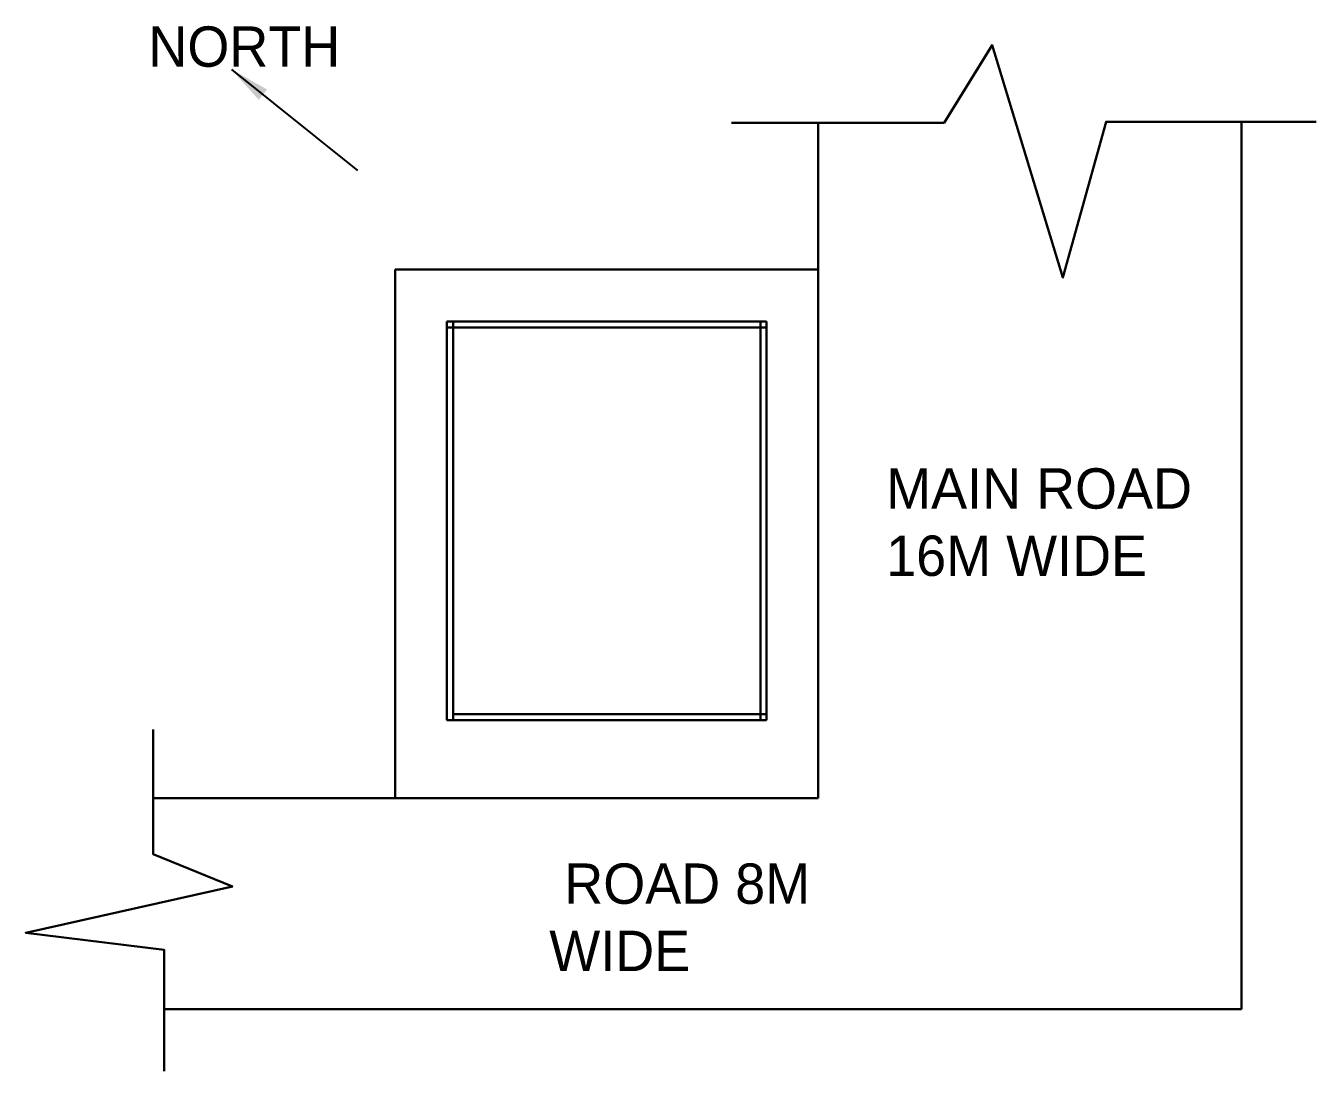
# Model space of a CAD drawing. Extents: x -454308 to 890911, y -14103 to 1343694.
# Drawn here: x 209779 to 211697, y 653410 to 654964 of the extents above; entities that cross this region are included whole.
import ezdxf

# ---------------------------------------------------------------- set-up
doc = ezdxf.new("R2010")
doc.units = 0
doc.header["$MEASUREMENT"] = 0
doc.styles.add('AA_03.50', font='ARIALN.TTF', dxfattribs={"height": 8})
doc.styles.get("Standard").update_dxf_attribs({"font": 'stylu.ttf', "height": 7})
doc.dimstyles.new('AA_03.50', dxfattribs={"dimtxt": 9, "dimasz": 3.25, "dimexe": 1.75, "dimexo": 3.375, "dimgap": 0.09, "dimtad": 0, "dimdec": 0, "dimzin": 3, "dimdsep": 46, "dimlunit": 4, "dimtxsty": 'AA_03.50', "dimblk": 'DOTSMALL', "dimcen": 0.09, "dimclre": 7, "dimadec": 0, "dimazin": 0, "dimtfac": 1, "dimtdec": 0, "dimtofl": 0, "dimtmove": 0, "dimatfit": 3, "dimfxl": 1, "dimtolj": 1, "dimtzin": 0, "dimlwd": -1, "dimarcsym": 0})

# ---------------------------------------------------------------- blocks, each defined once
blk = doc.blocks.new('_DotSmall')
at = {"color": 0, "linetype": 'ByBlock', "const_width": 0.5}
blk.add_lwpolyline([(-0.0625, 0, 1), (0.0625, 0, 1)], format="xyb", close=True, dxfattribs=at)

msp = doc.modelspace()

# ---------------------------------------------------------------- linework, layer by layer
at = {"lineweight": 30}
for p, q in [((210957.091, 654819.766), (210957.091, 653815.757)), ((211586.091, 654819.766), (211586.091, 653501.757)), ((210328.091, 654601.757), (210957.091, 654601.757)), ((210328.091, 654601.757), (210328.091, 653815.757)), ((210405.091, 654524.757), (210880.091, 654524.757)), ((210405.091, 654524.757), (210405.091, 653931.757)), ((210405.091, 654515.757), (210880.091, 654515.757)), ((210414.091, 654524.757), (210414.091, 653931.757)), ((210871.091, 654524.757), (210871.091, 653931.757)), ((210880.091, 654524.757), (210880.091, 653931.757)), ((210414.091, 653940.757), (210880.091, 653940.757)), ((210405.091, 653931.757), (210414.091, 653931.757)), ((210414.091, 653931.757), (210880.091, 653931.757)), ((209968.246, 653815.757), (210957.091, 653815.757)), ((209984.707, 653501.757), (211586.091, 653501.757))]:
    msp.add_line(p, q, dxfattribs=at)
for points in [[(210827.826, 654819.766), (211144.085, 654819.766), (211215.317, 654935.435), (211320.738, 654589.781), (211384.844, 654821.64), (211697.213, 654821.64)], [(209968.246, 653918.072), (209968.246, 653732.642), (210086.133, 653684.144), (209778.995, 653615.678), (209984.707, 653590.002), (209984.707, 653409.75)]]:
    msp.add_lwpolyline(points, dxfattribs=at)

# ---------------------------------------------------------------- texts
at = {"lineweight": 30, "char_height": 60, "attachment_point": 1}
for s, width, insert in [('NORTH', 81.54814, (209961.204, 654963.322)), ('MAIN ROAD 16M WIDE', 539.18731, (211057.952, 654306.222)), (' ROAD 8M WIDE', 539.18731, (210557.148, 653718.668))]:
    msp.add_mtext_dynamic_manual_height_columns(s, width=width, gutter_width=35, heights=[0], dxfattribs=dict(at, insert=insert))

# ---------------------------------------------------------------- leaders
at = {"lineweight": 30}
msp.add_leader([(210084.669, 654899.377), (210271.899, 654749.3)], dimstyle='AA_03.50', override={"dimtxt": 8, "dimasz": 60, "dimgap": 0.09, "dimtad": 0, "dimdec": 1, "dimtdec": 1, "dimfxl": 0.1}, dxfattribs=at)

doc.saveas('drawing.dxf')
